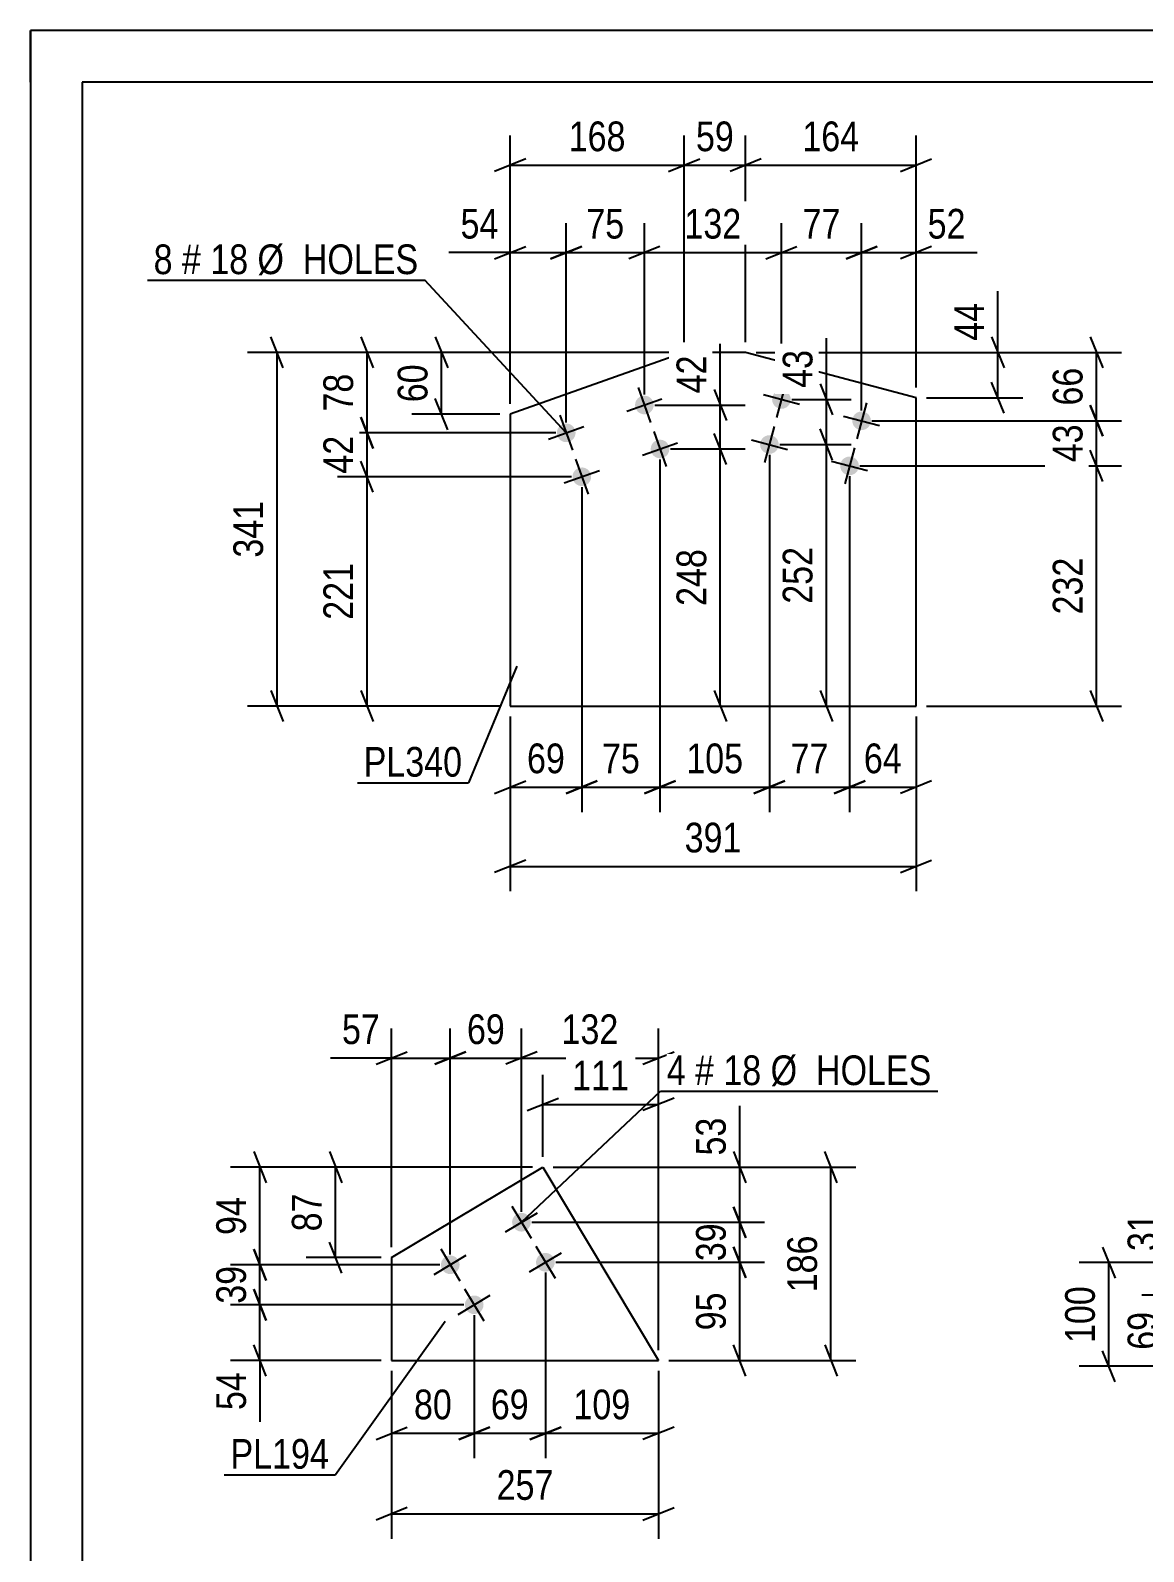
# Model space of a CAD drawing. Header units: millimetres. Extents: x 0 to 420, y 0 to 297.
# Drawn here: x 0 to 107.3, y 150.2 to 297 of the extents above; entities that cross this region are included whole.
import ezdxf

# ---------------------------------------------------------------- set-up
doc = ezdxf.new("R2010")
doc.units = ezdxf.units.MM
doc.styles.add('Arial Narrow', font='ARIALN.TTF', dxfattribs={"height": 0.2})

# ---------------------------------------------------------------- blocks, each defined once
blk = doc.blocks.new('Unknown-122572411-1115')
at = {"color": 5, "linetype": 'Continuous'}
for p, q in [((420, 297), (0, 297)), ((0, 297), (0, 0)), ((0, 292), (0, 297)), ((415, 292), (5, 292)), ((5, 292), (5, 5))]:
    blk.add_line(p, q, dxfattribs=at)
blk = doc.blocks.new('Bolt-122572411-2563 - 2529')
at = {"linetype": 'Continuous'}
for points in [[(73.28, 261.16, -1), (71.54, 261.63, -1)], [(81.01, 259.11, -1), (79.27, 259.57, -1)], [(72.12, 256.82, -1), (70.38, 257.28, -1)], [(79.85, 254.76, -1), (78.11, 255.22, -1)]]:
    blk.add_hatch(color=1, dxfattribs=at).paths.add_polyline_path(points)
at = {"color": 1, "linetype": 'Continuous'}
for p, q in [((72.87, 263.14), (71.95, 259.66)), ((70.67, 261.86), (74.15, 260.93)), ((78.4, 259.8), (81.88, 258.88)), ((80.6, 261.08), (79.68, 257.6)), ((71.71, 258.79), (70.79, 255.31)), ((69.51, 257.51), (72.99, 256.58)), ((77.24, 255.45), (80.72, 254.53)), ((79.45, 256.73), (78.52, 253.25))]:
    blk.add_line(p, q, dxfattribs=at)
blk = doc.blocks.new('Bolt-122572411-2568 - 2529')
at = {"linetype": 'Continuous'}
for points in [[(60.05, 261.16, -1), (58.35, 260.56, -1)], [(52.51, 258.48, -1), (50.81, 257.88, -1)], [(61.55, 256.92, -1), (59.86, 256.32, -1)], [(54.01, 254.24, -1), (52.32, 253.64, -1)]]:
    blk.add_hatch(color=1, dxfattribs=at).paths.add_polyline_path(points)
at = {"color": 1, "linetype": 'Continuous'}
for p, q in [((57.5, 260.26), (60.89, 261.46)), ((58.6, 262.56), (59.8, 259.16)), ((51.06, 259.88), (52.26, 256.49)), ((49.96, 257.58), (53.36, 258.79)), ((60.1, 258.32), (61.31, 254.92)), ((59.01, 256.02), (62.4, 257.22)), ((52.56, 255.64), (53.77, 252.25)), ((51.47, 253.34), (54.86, 254.55))]:
    blk.add_line(p, q, dxfattribs=at)
blk = doc.blocks.new('Part-122572411-2583 - 2529')
at = {"color": 2, "linetype": 'Continuous'}
for p, q in [((63.03, 265.94), (46.25, 259.98)), ((68.96, 265.94), (63.03, 265.94)), ((85.39, 261.56), (68.96, 265.94)), ((85.39, 231.82), (85.39, 261.56)), ((46.25, 259.98), (46.25, 231.82)), ((46.25, 231.82), (85.39, 231.82))]:
    blk.add_line(p, q, dxfattribs=at)
blk = doc.blocks.new('Part-122572411-3160 - 3144')
at = {"color": 2, "linetype": 'Continuous'}
for p, q in [((34.82, 178.61), (49.41, 187.33)), ((49.41, 187.33), (60.56, 168.68)), ((34.82, 178.61), (34.82, 168.68)), ((34.82, 168.68), (60.56, 168.68))]:
    blk.add_line(p, q, dxfattribs=at)
blk = doc.blocks.new('Bolt-122572411-3165 - 3144')
at = {"linetype": 'Continuous'}
for points in [[(48.12, 182.48, -1), (46.57, 181.56, -1)], [(50.43, 178.62, -1), (48.88, 177.69, -1)], [(41.25, 178.38, -1), (39.71, 177.45, -1)], [(43.56, 174.51, -1), (42.02, 173.59, -1)]]:
    blk.add_hatch(color=1, dxfattribs=at).paths.add_polyline_path(points)
at = {"color": 1, "linetype": 'Continuous'}
for p, q in [((46.42, 183.56), (48.27, 180.47)), ((45.8, 181.09), (48.89, 182.94)), ((39.56, 179.46), (41.4, 176.37)), ((48.11, 177.23), (51.2, 179.08)), ((48.73, 179.7), (50.58, 176.61)), ((38.93, 176.99), (42.02, 178.84)), ((41.24, 173.13), (44.33, 174.97)), ((41.86, 175.6), (43.71, 172.51))]:
    blk.add_line(p, q, dxfattribs=at)
blk = doc.blocks.new('StraightDimension-122572411-1265 - 1206')
at = {"color": 7, "linetype": 'Continuous'}
for p, q in [((109.4, 176.47), (110.6, 173.47)), ((116.45, 174.97), (107.15, 174.97)), ((110, 168.12), (110, 174.97)), ((110.6, 166.62), (109.4, 169.62)), ((125.45, 168.12), (107.15, 168.12))]:
    blk.add_line(p, q, dxfattribs=at)
at = {"color": 0}
blk.add_wipeout([(109.25, 173.97), (105.05, 173.97), (105.05, 169.12), (109.25, 169.12)], dxfattribs=at)
at = {"color": 3, "style": 'Arial Narrow'}
blk.add_text('69', height=2.863, rotation=90.0002, dxfattribs=at).set_placement((108.65, 169.72))
blk = doc.blocks.new('StraightDimension-122572411-1286 - 1206')
at = {"color": 7, "linetype": 'Continuous'}
for p, q in [((110, 178.12), (110, 184.02)), ((110, 178.12), (110, 184.02)), ((109.4, 179.62), (110.6, 176.62)), ((117.43, 178.12), (107.15, 178.12)), ((110, 174.97), (110, 178.12)), ((110.6, 173.47), (109.4, 176.47)), ((116.45, 174.97), (107.15, 174.97))]:
    blk.add_line(p, q, dxfattribs=at)
at = {"color": 0}
blk.add_wipeout([(109.25, 183.5), (105.05, 183.5), (105.05, 178.64), (109.25, 178.64)], dxfattribs=at)
at = {"color": 3, "style": 'Arial Narrow'}
blk.add_text('31', height=2.863, rotation=90.0002, dxfattribs=at).set_placement((108.65, 179.24))
blk = doc.blocks.new('StraightDimension-122572411-1491 - 1206')
at = {"color": 7, "linetype": 'Continuous'}
for p, q in [((103.38, 179.62), (104.58, 176.62)), ((117.43, 178.12), (101.13, 178.12)), ((103.98, 168.12), (103.98, 178.12)), ((104.58, 166.62), (103.38, 169.62)), ((125.45, 168.12), (101.13, 168.12))]:
    blk.add_line(p, q, dxfattribs=at)
at = {"color": 0}
blk.add_wipeout([(103.23, 176.46), (99.03, 176.46), (99.03, 169.77), (103.23, 169.77)], dxfattribs=at)
at = {"color": 3, "style": 'Arial Narrow'}
blk.add_text('100', height=2.863, rotation=90.0002, dxfattribs=at).set_placement((102.63, 170.37))
blk = doc.blocks.new('StraightDimension-122572411-2594 - 2529')
at = {"color": 7, "linetype": 'Continuous'}
for p, q in [((103.39, 253.49), (102.19, 256.49)), ((79.98, 254.99), (105.19, 254.99)), ((102.79, 231.82), (102.79, 254.99)), ((102.19, 233.32), (103.39, 230.32)), ((86.39, 231.82), (105.19, 231.82))]:
    blk.add_line(p, q, dxfattribs=at)
at = {"color": 0}
blk.add_wipeout([(102.04, 246.75), (97.84, 246.75), (97.84, 240.06), (102.04, 240.06)], dxfattribs=at)
at = {"color": 3, "style": 'Arial Narrow'}
blk.add_text('232', height=2.863, rotation=90.0002, dxfattribs=at).set_placement((101.44, 240.66))
blk = doc.blocks.new('StraightDimension-122572411-2600 - 2529')
at = {"color": 7, "linetype": 'Continuous'}
for p, q in [((102.19, 260.84), (103.39, 257.84)), ((81.14, 259.34), (105.19, 259.34)), ((102.79, 254.99), (102.79, 259.34)), ((103.39, 253.49), (102.19, 256.49)), ((79.98, 254.99), (105.19, 254.99))]:
    blk.add_line(p, q, dxfattribs=at)
at = {"color": 0}
blk.add_wipeout([(102.04, 259.59), (97.84, 259.59), (97.84, 254.74), (102.04, 254.74)], dxfattribs=at)
at = {"color": 3, "style": 'Arial Narrow'}
blk.add_text('43', height=2.863, rotation=90.0002, dxfattribs=at).set_placement((101.44, 255.34))
blk = doc.blocks.new('StraightDimension-122572411-2760 - 2529')
at = {"color": 7, "linetype": 'Continuous'}
for p, q in [((60.7, 255.62), (60.7, 221.59)), ((53.16, 252.94), (53.16, 221.59)), ((51.66, 223.39), (54.66, 224.59)), ((62.2, 224.59), (59.2, 223.39)), ((53.16, 223.99), (60.7, 223.99))]:
    blk.add_line(p, q, dxfattribs=at)
at = {"color": 0}
blk.add_wipeout([(59.36, 224.74), (59.36, 228.94), (54.51, 228.94), (54.51, 224.74)], dxfattribs=at)
at = {"color": 3, "style": 'Arial Narrow'}
blk.add_text('75', height=2.863, dxfattribs=at).set_placement((55.11, 225.34))
blk = doc.blocks.new('StraightDimension-122572411-2585 - 2529')
at = {"color": 7, "linetype": 'Continuous'}
for p, q in [((24.38, 264.44), (23.18, 267.44)), ((62.03, 265.94), (20.93, 265.94)), ((23.78, 231.82), (23.78, 265.94)), ((23.18, 233.32), (24.38, 230.32)), ((45.25, 231.82), (20.93, 231.82))]:
    blk.add_line(p, q, dxfattribs=at)
at = {"color": 0}
blk.add_wipeout([(23.03, 252.22), (18.83, 252.22), (18.83, 245.54), (23.03, 245.54)], dxfattribs=at)
at = {"color": 3, "style": 'Arial Narrow'}
blk.add_text('341', height=2.863, rotation=90.0002, dxfattribs=at).set_placement((22.43, 246.14))
blk = doc.blocks.new('StraightDimension-122572411-2608 - 2529')
at = {"color": 7, "linetype": 'Continuous'}
for p, q in [((102.19, 267.44), (103.39, 264.44)), ((69.96, 265.94), (105.19, 265.94)), ((102.79, 259.34), (102.79, 265.94)), ((103.39, 257.84), (102.19, 260.84)), ((81.14, 259.34), (105.19, 259.34))]:
    blk.add_line(p, q, dxfattribs=at)
at = {"color": 0}
blk.add_wipeout([(102.04, 265.06), (97.84, 265.06), (97.84, 260.21), (102.04, 260.21)], dxfattribs=at)
at = {"color": 3, "style": 'Arial Narrow'}
blk.add_text('66', height=2.863, rotation=90.0002, dxfattribs=at).set_placement((101.44, 260.81))
blk = doc.blocks.new('StraightDimension-122572411-2817 - 2529')
at = {"color": 7, "linetype": 'Continuous'}
for p, q in [((77.35, 255.55), (76.15, 258.55)), ((72.25, 257.05), (79.15, 257.05)), ((76.75, 231.82), (76.75, 257.05)), ((76.15, 233.32), (77.35, 230.32)), ((72.25, 231.82), (79.15, 231.82))]:
    blk.add_line(p, q, dxfattribs=at)
at = {"color": 0}
blk.add_wipeout([(76, 247.78), (71.8, 247.78), (71.8, 241.09), (76, 241.09)], dxfattribs=at)
at = {"color": 3, "style": 'Arial Narrow'}
blk.add_text('252', height=2.863, rotation=90.0002, dxfattribs=at).set_placement((75.4, 241.69))
blk = doc.blocks.new('StraightDimension-122572411-2746 - 2529')
at = {"color": 7, "linetype": 'Continuous'}
for p, q in [((71.25, 256.05), (71.25, 221.59)), ((78.98, 253.99), (78.98, 221.59)), ((69.75, 223.39), (72.75, 224.59)), ((80.48, 224.59), (77.48, 223.39)), ((71.25, 223.99), (78.98, 223.99))]:
    blk.add_line(p, q, dxfattribs=at)
at = {"color": 0}
blk.add_wipeout([(77.55, 224.74), (77.55, 228.94), (72.69, 228.94), (72.69, 224.74)], dxfattribs=at)
at = {"color": 3, "style": 'Arial Narrow'}
blk.add_text('77', height=2.863, dxfattribs=at).set_placement((73.29, 225.34))
blk = doc.blocks.new('StraightDimension-122572411-2618 - 2529')
at = {"color": 7, "linetype": 'Continuous'}
for p, q in [((31.86, 267.44), (33.06, 264.44)), ((62.03, 265.94), (29.61, 265.94)), ((32.46, 258.18), (32.46, 265.94)), ((33.06, 256.68), (31.86, 259.68)), ((50.66, 258.18), (29.61, 258.18))]:
    blk.add_line(p, q, dxfattribs=at)
at = {"color": 0}
blk.add_wipeout([(31.71, 264.49), (27.51, 264.49), (27.51, 259.63), (31.71, 259.63)], dxfattribs=at)
at = {"color": 3, "style": 'Arial Narrow'}
blk.add_text('78', height=2.863, rotation=90.0002, dxfattribs=at).set_placement((31.11, 260.23))
blk = doc.blocks.new('StraightDimension-122572411-2754 - 2529')
at = {"color": 7, "linetype": 'Continuous'}
for p, q in [((78.98, 253.99), (78.98, 221.59)), ((85.39, 230.82), (85.39, 221.59)), ((77.48, 223.39), (80.48, 224.59)), ((86.89, 224.59), (83.89, 223.39)), ((78.98, 223.99), (85.39, 223.99))]:
    blk.add_line(p, q, dxfattribs=at)
at = {"color": 0}
blk.add_wipeout([(84.61, 224.74), (84.61, 228.94), (79.76, 228.94), (79.76, 224.74)], dxfattribs=at)
at = {"color": 3, "style": 'Arial Narrow'}
blk.add_text('64', height=2.863, dxfattribs=at).set_placement((80.36, 225.34))
blk = doc.blocks.new('StraightDimension-122572411-2626 - 2529')
at = {"color": 7, "linetype": 'Continuous'}
for p, q in [((31.86, 259.68), (33.06, 256.68)), ((50.66, 258.18), (29.61, 258.18)), ((32.46, 253.94), (32.46, 258.18)), ((33.06, 252.44), (31.86, 255.44)), ((52.16, 253.94), (29.61, 253.94))]:
    blk.add_line(p, q, dxfattribs=at)
at = {"color": 0}
blk.add_wipeout([(31.71, 258.49), (27.51, 258.49), (27.51, 253.64), (31.71, 253.64)], dxfattribs=at)
at = {"color": 3, "style": 'Arial Narrow'}
blk.add_text('42', height=2.863, rotation=90.0002, dxfattribs=at).set_placement((31.11, 254.24))
blk = doc.blocks.new('StraightDimension-122572411-2634 - 2529')
at = {"color": 7, "linetype": 'Continuous'}
for p, q in [((33.06, 252.44), (31.86, 255.44)), ((52.16, 253.94), (29.61, 253.94)), ((32.46, 231.82), (32.46, 253.94)), ((31.86, 233.32), (33.06, 230.32)), ((45.25, 231.82), (29.61, 231.82))]:
    blk.add_line(p, q, dxfattribs=at)
at = {"color": 0}
blk.add_wipeout([(31.71, 246.23), (27.51, 246.23), (27.51, 239.54), (31.71, 239.54)], dxfattribs=at)
at = {"color": 3, "style": 'Arial Narrow'}
blk.add_text('221', height=2.863, rotation=90.0002, dxfattribs=at).set_placement((31.11, 240.14))
blk = doc.blocks.new('StraightDimension-122572411-2641 - 2529')
at = {"color": 7, "linetype": 'Continuous'}
for p, q in [((80.14, 260.34), (80.14, 278.42)), ((85.39, 262.56), (85.39, 278.42)), ((78.64, 274.97), (81.64, 276.17)), ((86.89, 276.17), (83.89, 274.97)), ((80.14, 275.57), (85.39, 275.57)), ((85.39, 275.57), (91.29, 275.57)), ((85.39, 275.57), (91.29, 275.57))]:
    blk.add_line(p, q, dxfattribs=at)
at = {"color": 0}
blk.add_wipeout([(90.77, 276.32), (90.77, 280.52), (85.91, 280.52), (85.91, 276.32)], dxfattribs=at)
at = {"color": 3, "style": 'Arial Narrow'}
blk.add_text('52', height=2.863, dxfattribs=at).set_placement((86.51, 276.92))
blk = doc.blocks.new('StraightDimension-122572411-2715 - 2529')
at = {"color": 7, "linetype": 'Continuous'}
for p, q in [((68.96, 266.94), (68.96, 286.85)), ((85.39, 262.56), (85.39, 286.85)), ((70.46, 284.6), (67.46, 283.4)), ((68.96, 284), (85.39, 284)), ((83.89, 283.4), (86.89, 284.6))]:
    blk.add_line(p, q, dxfattribs=at)
at = {"color": 0}
blk.add_wipeout([(80.52, 284.75), (80.52, 288.95), (73.83, 288.95), (73.83, 284.75)], dxfattribs=at)
at = {"color": 3, "style": 'Arial Narrow'}
blk.add_text('164', height=2.863, dxfattribs=at).set_placement((74.43, 285.35))
blk = doc.blocks.new('StraightDimension-122572411-2651 - 2529')
at = {"color": 7, "linetype": 'Continuous'}
for p, q in [((72.41, 262.4), (72.41, 278.42)), ((80.14, 260.34), (80.14, 278.42)), ((70.91, 274.97), (73.91, 276.17)), ((81.64, 276.17), (78.64, 274.97)), ((72.41, 275.57), (80.14, 275.57))]:
    blk.add_line(p, q, dxfattribs=at)
at = {"color": 0}
blk.add_wipeout([(78.7, 276.32), (78.7, 280.52), (73.85, 280.52), (73.85, 276.32)], dxfattribs=at)
at = {"color": 3, "style": 'Arial Narrow'}
blk.add_text('77', height=2.863, dxfattribs=at).set_placement((74.45, 276.92))
blk = doc.blocks.new('StraightDimension-122572411-2725 - 2529')
at = {"color": 7, "linetype": 'Continuous'}
for p, q in [((63.03, 266.94), (63.03, 286.85)), ((68.96, 266.94), (68.96, 286.85)), ((61.53, 283.4), (64.53, 284.6)), ((63.03, 284), (68.96, 284)), ((70.46, 284.6), (67.46, 283.4))]:
    blk.add_line(p, q, dxfattribs=at)
at = {"color": 0}
blk.add_wipeout([(68.42, 284.75), (68.42, 288.95), (63.57, 288.95), (63.57, 284.75)], dxfattribs=at)
at = {"color": 3, "style": 'Arial Narrow'}
blk.add_text('59', height=2.863, dxfattribs=at).set_placement((64.17, 285.35))
blk = doc.blocks.new('StraightDimension-122572411-2661 - 2529')
at = {"color": 7, "linetype": 'Continuous'}
for p, q in [((59.2, 261.86), (59.2, 278.42)), ((72.41, 262.4), (72.41, 278.42)), ((60.7, 276.17), (57.7, 274.97)), ((70.91, 274.97), (73.91, 276.17)), ((59.2, 275.57), (72.41, 275.57))]:
    blk.add_line(p, q, dxfattribs=at)
at = {"color": 0}
blk.add_wipeout([(69.15, 276.32), (69.15, 280.52), (62.46, 280.52), (62.46, 276.32)], dxfattribs=at)
at = {"color": 3, "style": 'Arial Narrow'}
blk.add_text('132', height=2.863, dxfattribs=at).set_placement((63.06, 276.92))
blk = doc.blocks.new('StraightDimension-122572411-2735 - 2529')
at = {"color": 7, "linetype": 'Continuous'}
for p, q in [((46.25, 260.98), (46.25, 286.85)), ((63.03, 266.94), (63.03, 286.85)), ((47.75, 284.6), (44.75, 283.4)), ((46.25, 284), (63.03, 284)), ((61.53, 283.4), (64.53, 284.6))]:
    blk.add_line(p, q, dxfattribs=at)
at = {"color": 0}
blk.add_wipeout([(57.98, 284.75), (57.98, 288.95), (51.3, 288.95), (51.3, 284.75)], dxfattribs=at)
at = {"color": 3, "style": 'Arial Narrow'}
blk.add_text('168', height=2.863, dxfattribs=at).set_placement((51.9, 285.35))
blk = doc.blocks.new('StraightDimension-122572411-2671 - 2529')
at = {"color": 7, "linetype": 'Continuous'}
for p, q in [((51.66, 259.18), (51.66, 278.42)), ((59.2, 261.86), (59.2, 278.42)), ((50.16, 274.97), (53.16, 276.17)), ((60.7, 276.17), (57.7, 274.97)), ((51.66, 275.57), (59.2, 275.57))]:
    blk.add_line(p, q, dxfattribs=at)
at = {"color": 0}
blk.add_wipeout([(57.86, 276.32), (57.86, 280.52), (53, 280.52), (53, 276.32)], dxfattribs=at)
at = {"color": 3, "style": 'Arial Narrow'}
blk.add_text('75', height=2.863, dxfattribs=at).set_placement((53.6, 276.92))
blk = doc.blocks.new('StraightDimension-122572411-2681 - 2529')
at = {"color": 7, "linetype": 'Continuous'}
for p, q in [((46.25, 260.98), (46.25, 278.42)), ((51.66, 259.18), (51.66, 278.42)), ((44.75, 274.97), (47.75, 276.17)), ((53.16, 276.17), (50.16, 274.97)), ((46.25, 275.57), (40.34, 275.57)), ((46.25, 275.57), (40.34, 275.57)), ((46.25, 275.57), (51.66, 275.57))]:
    blk.add_line(p, q, dxfattribs=at)
at = {"color": 0}
blk.add_wipeout([(45.72, 276.32), (45.72, 280.52), (40.87, 280.52), (40.87, 276.32)], dxfattribs=at)
at = {"color": 3, "style": 'Arial Narrow'}
blk.add_text('54', height=2.863, dxfattribs=at).set_placement((41.47, 276.92))
blk = doc.blocks.new('StraightDimension-122572411-2692 - 2529')
at = {"color": 7, "linetype": 'Continuous'}
for p, q in [((39.03, 267.44), (40.23, 264.44)), ((62.03, 265.94), (36.78, 265.94)), ((39.63, 259.98), (39.63, 265.94)), ((40.23, 258.48), (39.03, 261.48)), ((45.25, 259.98), (36.78, 259.98))]:
    blk.add_line(p, q, dxfattribs=at)
at = {"color": 0}
blk.add_wipeout([(38.88, 265.38), (34.68, 265.38), (34.68, 260.53), (38.88, 260.53)], dxfattribs=at)
at = {"color": 3, "style": 'Arial Narrow'}
blk.add_text('60', height=2.863, rotation=90.0002, dxfattribs=at).set_placement((38.28, 261.13))
blk = doc.blocks.new('StraightDimension-122572411-2701 - 2529')
at = {"color": 7, "linetype": 'Continuous'}
for p, q in [((93.28, 265.94), (93.28, 271.84)), ((93.28, 265.94), (93.28, 271.84)), ((92.68, 267.44), (93.88, 264.44)), ((69.96, 265.94), (95.68, 265.94)), ((93.28, 261.56), (93.28, 265.94)), ((93.88, 260.06), (92.68, 263.06)), ((86.39, 261.56), (95.68, 261.56))]:
    blk.add_line(p, q, dxfattribs=at)
at = {"color": 0}
blk.add_wipeout([(92.53, 271.32), (88.33, 271.32), (88.33, 266.46), (92.53, 266.46)], dxfattribs=at)
at = {"color": 3, "style": 'Arial Narrow'}
blk.add_text('44', height=2.863, rotation=90.0002, dxfattribs=at).set_placement((91.93, 267.06))
blk = doc.blocks.new('StraightDimension-122572411-2710 - 2529')
at = {"color": 7, "linetype": 'Continuous'}
for p, q in [((46.25, 230.82), (46.25, 213.95)), ((85.39, 230.82), (85.39, 213.95)), ((47.75, 216.95), (44.75, 215.75)), ((46.25, 216.35), (85.39, 216.35)), ((83.89, 215.75), (86.89, 216.95))]:
    blk.add_line(p, q, dxfattribs=at)
at = {"color": 0}
blk.add_wipeout([(69.16, 217.1), (69.16, 221.3), (62.48, 221.3), (62.48, 217.1)], dxfattribs=at)
at = {"color": 3, "style": 'Arial Narrow'}
blk.add_text('391', height=2.863, dxfattribs=at).set_placement((63.08, 217.7))
blk = doc.blocks.new('StraightDimension-122572411-2768 - 2529')
at = {"color": 7, "linetype": 'Continuous'}
for p, q in [((60.7, 255.62), (60.7, 221.59)), ((71.25, 256.05), (71.25, 221.59)), ((59.2, 223.39), (62.2, 224.59)), ((72.75, 224.59), (69.75, 223.39)), ((60.7, 223.99), (71.25, 223.99))]:
    blk.add_line(p, q, dxfattribs=at)
at = {"color": 0}
blk.add_wipeout([(69.32, 224.74), (69.32, 228.94), (62.64, 228.94), (62.64, 224.74)], dxfattribs=at)
at = {"color": 3, "style": 'Arial Narrow'}
blk.add_text('105', height=2.863, dxfattribs=at).set_placement((63.24, 225.34))
blk = doc.blocks.new('StraightDimension-122572411-2776 - 2529')
at = {"color": 7, "linetype": 'Continuous'}
for p, q in [((53.16, 252.94), (53.16, 221.59)), ((46.25, 230.82), (46.25, 221.59)), ((44.75, 223.39), (47.75, 224.59)), ((54.66, 224.59), (51.66, 223.39)), ((46.25, 223.99), (53.16, 223.99))]:
    blk.add_line(p, q, dxfattribs=at)
at = {"color": 0}
blk.add_wipeout([(52.13, 224.74), (52.13, 228.94), (47.28, 228.94), (47.28, 224.74)], dxfattribs=at)
at = {"color": 3, "style": 'Arial Narrow'}
blk.add_text('69', height=2.863, dxfattribs=at).set_placement((47.88, 225.34))
blk = doc.blocks.new('StraightDimension-122572411-2783 - 2529')
at = {"color": 7, "linetype": 'Continuous'}
for p, q in [((66.51, 260.86), (66.51, 266.77)), ((66.51, 260.86), (66.51, 266.77)), ((65.91, 262.36), (67.11, 259.36)), ((60.2, 260.86), (68.91, 260.86)), ((66.51, 256.62), (66.51, 260.86)), ((67.11, 255.12), (65.91, 258.12)), ((61.7, 256.62), (68.91, 256.62))]:
    blk.add_line(p, q, dxfattribs=at)
at = {"color": 0}
blk.add_wipeout([(65.76, 266.24), (61.56, 266.24), (61.56, 261.39), (65.76, 261.39)], dxfattribs=at)
at = {"color": 3, "style": 'Arial Narrow'}
blk.add_text('42', height=2.863, rotation=90.0002, dxfattribs=at).set_placement((65.16, 261.99))
blk = doc.blocks.new('StraightDimension-122572411-2793 - 2529')
at = {"color": 7, "linetype": 'Continuous'}
for p, q in [((67.11, 255.12), (65.91, 258.12)), ((61.7, 256.62), (68.91, 256.62)), ((66.51, 231.82), (66.51, 256.62)), ((65.91, 233.32), (67.11, 230.32)), ((61.71, 231.82), (68.91, 231.82))]:
    blk.add_line(p, q, dxfattribs=at)
at = {"color": 0}
blk.add_wipeout([(65.76, 247.56), (61.56, 247.56), (61.56, 240.88), (65.76, 240.88)], dxfattribs=at)
at = {"color": 3, "style": 'Arial Narrow'}
blk.add_text('248', height=2.863, rotation=90.0002, dxfattribs=at).set_placement((65.16, 241.48))
blk = doc.blocks.new('StraightDimension-122572411-2807 - 2529')
at = {"color": 7, "linetype": 'Continuous'}
for p, q in [((76.75, 261.4), (76.75, 267.3)), ((76.75, 261.4), (76.75, 267.3)), ((76.15, 262.9), (77.35, 259.9)), ((73.41, 261.4), (79.15, 261.4)), ((76.75, 257.05), (76.75, 261.4)), ((77.35, 255.55), (76.15, 258.55)), ((72.25, 257.05), (79.15, 257.05))]:
    blk.add_line(p, q, dxfattribs=at)
at = {"color": 0}
blk.add_wipeout([(76, 266.78), (71.8, 266.78), (71.8, 261.92), (76, 261.92)], dxfattribs=at)
at = {"color": 3, "style": 'Arial Narrow'}
blk.add_text('43', height=2.863, rotation=90.0002, dxfattribs=at).set_placement((75.4, 262.52))
blk = doc.blocks.new('StraightDimension-122572411-3284 - 3144')
at = {"color": 7, "linetype": 'Continuous'}
for p, q in [((49.66, 177.16), (49.66, 159.26)), ((42.79, 173.05), (42.79, 159.26)), ((41.29, 161.06), (44.29, 162.26)), ((42.79, 161.66), (49.66, 161.66)), ((51.16, 162.26), (48.16, 161.06))]:
    blk.add_line(p, q, dxfattribs=at)
at = {"color": 0}
blk.add_wipeout([(48.65, 162.41), (48.65, 166.61), (43.79, 166.61), (43.79, 162.41)], dxfattribs=at)
at = {"color": 3, "style": 'Arial Narrow'}
blk.add_text('69', height=2.863, dxfattribs=at).set_placement((44.39, 163.01))
blk = doc.blocks.new('StraightDimension-122572411-3181 - 3144')
at = {"color": 7, "linetype": 'Continuous'}
for p, q in [((21.53, 179.41), (22.73, 176.41)), ((39.48, 177.91), (19.28, 177.91)), ((22.13, 174.05), (22.13, 177.91)), ((22.73, 172.55), (21.53, 175.55)), ((41.79, 174.05), (19.28, 174.05))]:
    blk.add_line(p, q, dxfattribs=at)
at = {"color": 0}
blk.add_wipeout([(21.38, 178.41), (17.18, 178.41), (17.18, 173.56), (21.38, 173.56)], dxfattribs=at)
at = {"color": 3, "style": 'Arial Narrow'}
blk.add_text('39', height=2.863, rotation=90.0002, dxfattribs=at).set_placement((20.78, 174.16))
blk = doc.blocks.new('StraightDimension-122572411-3173 - 3144')
at = {"color": 7, "linetype": 'Continuous'}
for p, q in [((21.53, 188.83), (22.73, 185.83)), ((48.41, 187.33), (19.28, 187.33)), ((22.13, 177.91), (22.13, 187.33)), ((22.73, 176.41), (21.53, 179.41)), ((39.48, 177.91), (19.28, 177.91))]:
    blk.add_line(p, q, dxfattribs=at)
at = {"color": 0}
blk.add_wipeout([(21.38, 185.05), (17.18, 185.05), (17.18, 180.19), (21.38, 180.19)], dxfattribs=at)
at = {"color": 3, "style": 'Arial Narrow'}
blk.add_text('94', height=2.863, rotation=90.0002, dxfattribs=at).set_placement((20.78, 180.79))
blk = doc.blocks.new('StraightDimension-122572411-3167 - 3144')
at = {"color": 7, "linetype": 'Continuous'}
for p, q in [((21.53, 175.55), (22.73, 172.55)), ((41.79, 174.05), (19.28, 174.05)), ((22.13, 168.68), (22.13, 174.05)), ((22.73, 167.18), (21.53, 170.18)), ((33.82, 168.68), (19.28, 168.68)), ((22.13, 168.68), (22.13, 162.77)), ((22.13, 168.68), (22.13, 162.77))]:
    blk.add_line(p, q, dxfattribs=at)
at = {"color": 0}
blk.add_wipeout([(21.38, 168.16), (17.18, 168.16), (17.18, 163.3), (21.38, 163.3)], dxfattribs=at)
at = {"color": 3, "style": 'Arial Narrow'}
blk.add_text('54', height=2.863, rotation=90.0002, dxfattribs=at).set_placement((20.78, 163.9))
blk = doc.blocks.new('StraightDimension-122572411-3190 - 3144')
at = {"color": 7, "linetype": 'Continuous'}
for p, q in [((34.82, 179.61), (34.82, 200.71)), ((40.48, 178.91), (40.48, 200.71)), ((33.32, 197.26), (36.32, 198.46)), ((41.98, 198.46), (38.98, 197.26)), ((34.82, 197.86), (28.92, 197.86)), ((34.82, 197.86), (28.92, 197.86)), ((34.82, 197.86), (40.48, 197.86))]:
    blk.add_line(p, q, dxfattribs=at)
at = {"color": 0}
blk.add_wipeout([(34.3, 198.61), (34.3, 202.81), (29.44, 202.81), (29.44, 198.61)], dxfattribs=at)
at = {"color": 3, "style": 'Arial Narrow'}
blk.add_text('57', height=2.863, dxfattribs=at).set_placement((30.04, 199.21))
blk = doc.blocks.new('StraightDimension-122572411-3200 - 3144')
at = {"color": 7, "linetype": 'Continuous'}
for p, q in [((40.48, 178.91), (40.48, 200.71)), ((47.35, 183.02), (47.35, 200.71)), ((38.98, 197.26), (41.98, 198.46)), ((48.85, 198.46), (45.85, 197.26)), ((40.48, 197.86), (47.35, 197.86))]:
    blk.add_line(p, q, dxfattribs=at)
at = {"color": 0}
blk.add_wipeout([(46.34, 198.61), (46.34, 202.81), (41.49, 202.81), (41.49, 198.61)], dxfattribs=at)
at = {"color": 3, "style": 'Arial Narrow'}
blk.add_text('69', height=2.863, dxfattribs=at).set_placement((42.09, 199.21))
blk = doc.blocks.new('StraightDimension-122572411-3210 - 3144')
at = {"color": 7, "linetype": 'Continuous'}
for p, q in [((47.35, 183.02), (47.35, 200.71)), ((60.56, 169.68), (60.56, 200.71)), ((48.85, 198.46), (45.85, 197.26)), ((59.06, 197.26), (62.06, 198.46)), ((47.35, 197.86), (60.56, 197.86))]:
    blk.add_line(p, q, dxfattribs=at)
at = {"color": 0}
blk.add_wipeout([(57.29, 198.61), (57.29, 202.81), (50.61, 202.81), (50.61, 198.61)], dxfattribs=at)
at = {"color": 3, "style": 'Arial Narrow'}
blk.add_text('132', height=2.863, dxfattribs=at).set_placement((51.21, 199.21))
blk = doc.blocks.new('StraightDimension-122572411-3219 - 3144')
at = {"color": 7, "linetype": 'Continuous'}
for p, q in [((77.79, 185.83), (76.59, 188.83)), ((50.41, 187.33), (79.59, 187.33)), ((77.19, 168.68), (77.19, 187.33)), ((76.59, 170.18), (77.79, 167.18)), ((61.56, 168.68), (79.59, 168.68))]:
    blk.add_line(p, q, dxfattribs=at)
at = {"color": 0}
blk.add_wipeout([(76.44, 181.35), (72.24, 181.35), (72.24, 174.66), (76.44, 174.66)], dxfattribs=at)
at = {"color": 3, "style": 'Arial Narrow'}
blk.add_text('186', height=2.863, rotation=90.0002, dxfattribs=at).set_placement((75.84, 175.26))
blk = doc.blocks.new('StraightDimension-122572411-3226 - 3144')
at = {"color": 7, "linetype": 'Continuous'}
for p, q in [((28.82, 188.83), (30.02, 185.83)), ((48.41, 187.33), (26.57, 187.33)), ((29.42, 178.61), (29.42, 187.33)), ((30.02, 177.11), (28.82, 180.11)), ((33.82, 178.61), (26.57, 178.61))]:
    blk.add_line(p, q, dxfattribs=at)
at = {"color": 0}
blk.add_wipeout([(28.67, 185.4), (24.47, 185.4), (24.47, 180.54), (28.67, 180.54)], dxfattribs=at)
at = {"color": 3, "style": 'Arial Narrow'}
blk.add_text('87', height=2.863, rotation=90.0002, dxfattribs=at).set_placement((28.07, 181.14))
blk = doc.blocks.new('StraightDimension-122572411-3235 - 3144')
at = {"color": 7, "linetype": 'Continuous'}
for p, q in [((34.82, 167.68), (34.82, 151.49)), ((60.56, 167.68), (60.56, 151.49)), ((36.32, 154.49), (33.32, 153.29)), ((59.06, 153.29), (62.06, 154.49)), ((34.82, 153.89), (60.56, 153.89))]:
    blk.add_line(p, q, dxfattribs=at)
at = {"color": 0}
blk.add_wipeout([(51.03, 154.64), (51.03, 158.84), (44.35, 158.84), (44.35, 154.64)], dxfattribs=at)
at = {"color": 3, "style": 'Arial Narrow'}
blk.add_text('257', height=2.863, dxfattribs=at).set_placement((44.95, 155.24))
blk = doc.blocks.new('StraightDimension-122572411-3240 - 3144')
at = {"color": 7, "linetype": 'Continuous'}
for p, q in [((49.41, 188.33), (49.41, 196.24)), ((60.56, 169.68), (60.56, 196.24)), ((47.91, 192.79), (50.91, 193.99)), ((62.06, 193.99), (59.06, 192.79)), ((49.41, 193.39), (60.56, 193.39))]:
    blk.add_line(p, q, dxfattribs=at)
at = {"color": 0}
blk.add_wipeout([(58.33, 194.14), (58.33, 198.34), (51.64, 198.34), (51.64, 194.14)], dxfattribs=at)
at = {"color": 3, "style": 'Arial Narrow'}
blk.add_text('111', height=2.863, dxfattribs=at).set_placement((52.24, 194.74))
blk = doc.blocks.new('StraightDimension-122572411-3249 - 3144')
at = {"color": 7, "linetype": 'Continuous'}
for p, q in [((67.79, 183.52), (68.99, 180.52)), ((48.35, 182.02), (70.79, 182.02)), ((68.39, 178.16), (68.39, 182.02)), ((68.99, 176.66), (67.79, 179.66)), ((50.66, 178.16), (70.79, 178.16))]:
    blk.add_line(p, q, dxfattribs=at)
at = {"color": 0}
blk.add_wipeout([(67.64, 182.51), (63.44, 182.51), (63.44, 177.66), (67.64, 177.66)], dxfattribs=at)
at = {"color": 3, "style": 'Arial Narrow'}
blk.add_text('39', height=2.863, rotation=90.0002, dxfattribs=at).set_placement((67.04, 178.26))
blk = doc.blocks.new('StraightDimension-122572411-3257 - 3144')
at = {"color": 7, "linetype": 'Continuous'}
for p, q in [((68.39, 187.33), (68.39, 193.24)), ((68.39, 187.33), (68.39, 193.24)), ((67.79, 188.83), (68.99, 185.83)), ((50.41, 187.33), (70.79, 187.33)), ((68.39, 182.02), (68.39, 187.33)), ((68.99, 180.52), (67.79, 183.52)), ((48.35, 182.02), (70.79, 182.02))]:
    blk.add_line(p, q, dxfattribs=at)
at = {"color": 0}
blk.add_wipeout([(67.64, 192.71), (63.44, 192.71), (63.44, 187.86), (67.64, 187.86)], dxfattribs=at)
at = {"color": 3, "style": 'Arial Narrow'}
blk.add_text('53', height=2.863, rotation=90.0002, dxfattribs=at).set_placement((67.04, 188.46))
blk = doc.blocks.new('StraightDimension-122572411-3265 - 3144')
at = {"color": 7, "linetype": 'Continuous'}
for p, q in [((67.79, 179.66), (68.99, 176.66)), ((50.66, 178.16), (70.79, 178.16)), ((68.39, 168.68), (68.39, 178.16)), ((68.99, 167.18), (67.79, 170.18)), ((61.56, 168.68), (70.79, 168.68))]:
    blk.add_line(p, q, dxfattribs=at)
at = {"color": 0}
blk.add_wipeout([(67.64, 175.85), (63.44, 175.85), (63.44, 170.99), (67.64, 170.99)], dxfattribs=at)
at = {"color": 3, "style": 'Arial Narrow'}
blk.add_text('95', height=2.863, rotation=90.0002, dxfattribs=at).set_placement((67.04, 171.59))
blk = doc.blocks.new('StraightDimension-122572411-3272 - 3144')
at = {"color": 7, "linetype": 'Continuous'}
for p, q in [((42.79, 173.05), (42.79, 159.26)), ((34.82, 167.68), (34.82, 159.26)), ((33.32, 161.06), (36.32, 162.26)), ((34.82, 161.66), (42.79, 161.66)), ((44.29, 162.26), (41.29, 161.06))]:
    blk.add_line(p, q, dxfattribs=at)
at = {"color": 0}
blk.add_wipeout([(41.23, 162.41), (41.23, 166.61), (36.38, 166.61), (36.38, 162.41)], dxfattribs=at)
at = {"color": 3, "style": 'Arial Narrow'}
blk.add_text('80', height=2.863, dxfattribs=at).set_placement((36.98, 163.01))
blk = doc.blocks.new('StraightDimension-122572411-3278 - 3144')
at = {"color": 7, "linetype": 'Continuous'}
for p, q in [((49.66, 177.16), (49.66, 159.26)), ((60.56, 167.68), (60.56, 159.26)), ((48.16, 161.06), (51.16, 162.26)), ((49.66, 161.66), (60.56, 161.66)), ((62.06, 162.26), (59.06, 161.06))]:
    blk.add_line(p, q, dxfattribs=at)
at = {"color": 0}
blk.add_wipeout([(58.45, 162.41), (58.45, 166.61), (51.76, 166.61), (51.76, 162.41)], dxfattribs=at)
at = {"color": 3, "style": 'Arial Narrow'}
blk.add_text('109', height=2.863, dxfattribs=at).set_placement((52.36, 163.01))
blk = doc.blocks.new('Mark-122572411-2579 - 2529')
at = {"color": 0}
blk.add_wipeout([(41.63, 225.01), (41.63, 228.01), (32.13, 228.01), (32.13, 225.01)], dxfattribs=at)
blk.add_wipeout([(41.63, 225.01), (41.63, 228.01), (32.13, 228.01), (32.13, 225.01)], dxfattribs=at)
at = {"color": 30, "linetype": 'Continuous'}
for p in [(46.91, 235.68), (31.53, 224.41)]:
    blk.add_line(p, (42.23, 224.41), dxfattribs=at)
at = {"color": 3, "style": 'Arial Narrow'}
blk.add_text('PL340', height=2.863, dxfattribs=at).set_placement((32.13, 225.01))
blk = doc.blocks.new('MarkSet-122572411-2858 - 2529')
at = {"color": 0}
for points in [[(13.71, 273.49), (13.71, 276.49), (11.88, 276.49), (11.88, 273.49)], [(16.44, 273.49), (16.44, 276.49), (14.61, 276.49), (14.61, 273.49)], [(20.99, 273.49), (20.99, 276.49), (17.34, 276.49), (17.34, 273.49)], [(37.42, 273.49), (37.42, 276.49), (21.89, 276.49), (21.89, 273.49)]]:
    blk.add_wipeout(points, dxfattribs=at)
for points in [[(13.71, 273.49), (13.71, 276.49), (11.88, 276.49), (11.88, 273.49)], [(16.44, 273.49), (16.44, 276.49), (14.61, 276.49), (14.61, 273.49)], [(20.99, 273.49), (20.99, 276.49), (17.34, 276.49), (17.34, 273.49)], [(37.42, 273.49), (37.42, 276.49), (21.89, 276.49), (21.89, 273.49)]]:
    blk.add_wipeout(points, dxfattribs=at)
at = {"color": 7, "linetype": 'Continuous'}
for p in [(11.28, 272.89), (51.66, 258.18)]:
    blk.add_line(p, (38.02, 272.89), dxfattribs=at)
at = {"color": 3, "style": 'Arial Narrow'}
for s, height, p in [('8', 2.86, (11.88, 273.49)), ('#', 2.86, (14.61, 273.49)), ('18', 2.863, (17.34, 273.49)), ('Ø  HOLES', 2.863, (21.89, 273.49))]:
    blk.add_text(s, height=height, dxfattribs=at).set_placement(p)
blk = doc.blocks.new('Mark-122572411-3156 - 3144')
at = {"color": 0}
blk.add_wipeout([(28.8, 158.24), (28.8, 161.24), (19.29, 161.24), (19.29, 158.24)], dxfattribs=at)
blk.add_wipeout([(28.8, 158.24), (28.8, 161.24), (19.29, 161.24), (19.29, 158.24)], dxfattribs=at)
at = {"color": 30, "linetype": 'Continuous'}
for p in [(40, 172.44), (18.69, 157.64)]:
    blk.add_line(p, (29.4, 157.64), dxfattribs=at)
at = {"color": 3, "style": 'Arial Narrow'}
blk.add_text('PL194', height=2.863, dxfattribs=at).set_placement((19.29, 158.24))
blk = doc.blocks.new('Mark-122572411-3161 - 3144')
at = {"color": 0}
for points in [[(63.18, 195.25), (63.18, 198.25), (61.35, 198.25), (61.35, 195.25)], [(65.91, 195.25), (65.91, 198.25), (64.08, 198.25), (64.08, 195.25)], [(70.47, 195.25), (70.47, 198.25), (66.81, 198.25), (66.81, 195.25)], [(86.89, 195.25), (86.89, 198.25), (71.37, 198.25), (71.37, 195.25)]]:
    blk.add_wipeout(points, dxfattribs=at)
for points in [[(63.18, 195.25), (63.18, 198.25), (61.35, 198.25), (61.35, 195.25)], [(65.91, 195.25), (65.91, 198.25), (64.08, 198.25), (64.08, 195.25)], [(70.47, 195.25), (70.47, 198.25), (66.81, 198.25), (66.81, 195.25)], [(86.89, 195.25), (86.89, 198.25), (71.37, 198.25), (71.37, 195.25)]]:
    blk.add_wipeout(points, dxfattribs=at)
at = {"color": 7, "linetype": 'Continuous'}
for p, q in [((47.35, 182.02), (60.75, 194.65)), ((60.75, 194.65), (87.49, 194.65))]:
    blk.add_line(p, q, dxfattribs=at)
at = {"color": 3, "style": 'Arial Narrow'}
for s, height, p in [('18', 2.863, (66.81, 195.25)), ('Ø  HOLES', 2.863, (71.37, 195.25)), ('4', 2.86, (61.35, 195.25)), ('#', 2.86, (64.08, 195.25))]:
    blk.add_text(s, height=height, dxfattribs=at).set_placement(p)

msp = doc.modelspace()

# ---------------------------------------------------------------- block references
for name in ['Unknown-122572411-1115', 'Part-122572411-2583 - 2529', 'Bolt-122572411-2563 - 2529', 'Bolt-122572411-2568 - 2529', 'Part-122572411-3160 - 3144', 'Bolt-122572411-3165 - 3144']:
    msp.add_blockref(name, (0, 0))

# ---------------------------------------------------------------- next in the draw order: block references
for name in ['StraightDimension-122572411-2760 - 2529', 'StraightDimension-122572411-2594 - 2529', 'StraightDimension-122572411-3284 - 3144', 'StraightDimension-122572411-1265 - 1206']:
    msp.add_blockref(name, (0, 0))

# ---------------------------------------------------------------- next in the draw order: block references
for name in ['StraightDimension-122572411-2585 - 2529', 'StraightDimension-122572411-2600 - 2529', 'StraightDimension-122572411-1286 - 1206', 'StraightDimension-122572411-3181 - 3144']:
    msp.add_blockref(name, (0, 0))

# ---------------------------------------------------------------- next in the draw order: block references
for name in ['StraightDimension-122572411-2618 - 2529', 'StraightDimension-122572411-2608 - 2529', 'StraightDimension-122572411-3173 - 3144', 'StraightDimension-122572411-1491 - 1206', 'StraightDimension-122572411-3167 - 3144']:
    msp.add_blockref(name, (0, 0))

# ---------------------------------------------------------------- next in the draw order: block references
for name in ['StraightDimension-122572411-2641 - 2529', 'StraightDimension-122572411-2626 - 2529', 'StraightDimension-122572411-2817 - 2529', 'StraightDimension-122572411-3190 - 3144']:
    msp.add_blockref(name, (0, 0))

# ---------------------------------------------------------------- next in the draw order: block references
for name in ['StraightDimension-122572411-2715 - 2529', 'StraightDimension-122572411-2634 - 2529', 'StraightDimension-122572411-2746 - 2529', 'StraightDimension-122572411-3200 - 3144']:
    msp.add_blockref(name, (0, 0))

# ---------------------------------------------------------------- next in the draw order: block references
for name in ['StraightDimension-122572411-2651 - 2529', 'StraightDimension-122572411-2754 - 2529', 'StraightDimension-122572411-3210 - 3144']:
    msp.add_blockref(name, (0, 0))

# ---------------------------------------------------------------- next in the draw order: block references
for name in ['StraightDimension-122572411-2725 - 2529', 'StraightDimension-122572411-2710 - 2529', 'StraightDimension-122572411-3226 - 3144', 'StraightDimension-122572411-3219 - 3144']:
    msp.add_blockref(name, (0, 0))

# ---------------------------------------------------------------- next in the draw order: block references
for name in ['StraightDimension-122572411-2661 - 2529', 'StraightDimension-122572411-2768 - 2529', 'StraightDimension-122572411-2776 - 2529', 'StraightDimension-122572411-3240 - 3144', 'StraightDimension-122572411-3235 - 3144']:
    msp.add_blockref(name, (0, 0))

# ---------------------------------------------------------------- next in the draw order: block references
for name in ['StraightDimension-122572411-2735 - 2529', 'StraightDimension-122572411-2701 - 2529', 'Mark-122572411-2579 - 2529', 'StraightDimension-122572411-3249 - 3144', 'StraightDimension-122572411-3272 - 3144']:
    msp.add_blockref(name, (0, 0))

# ---------------------------------------------------------------- next in the draw order: block references
for name in ['StraightDimension-122572411-2671 - 2529', 'StraightDimension-122572411-2807 - 2529', 'StraightDimension-122572411-3257 - 3144', 'StraightDimension-122572411-3265 - 3144', 'Mark-122572411-3156 - 3144']:
    msp.add_blockref(name, (0, 0))

# ---------------------------------------------------------------- next in the draw order: block references
for name in ['StraightDimension-122572411-2681 - 2529', 'Mark-122572411-3161 - 3144', 'StraightDimension-122572411-3278 - 3144']:
    msp.add_blockref(name, (0, 0))

# ---------------------------------------------------------------- next in the draw order: block references
msp.add_blockref('StraightDimension-122572411-2692 - 2529', (0, 0))

# ---------------------------------------------------------------- next in the draw order: block references
for name in ['MarkSet-122572411-2858 - 2529', 'StraightDimension-122572411-2783 - 2529']:
    msp.add_blockref(name, (0, 0))

# ---------------------------------------------------------------- next in the draw order: block references
msp.add_blockref('StraightDimension-122572411-2793 - 2529', (0, 0))

doc.saveas('drawing.dxf')
